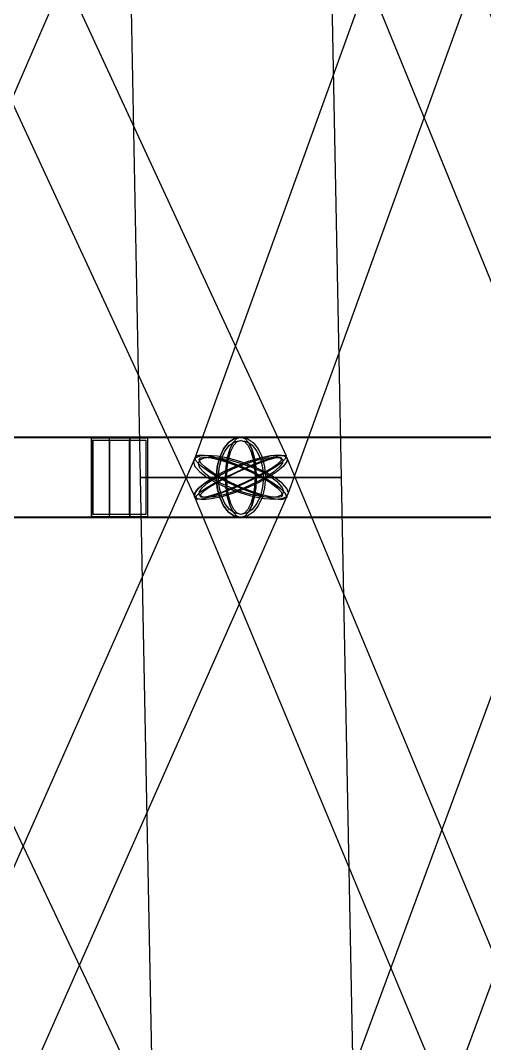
# Model space of a CAD drawing. Header units: millimetres. Extents: x -123812 to 252100, y -3000 to 639000.
# Drawn here: x 3580 to 5927, y 482135 to 487312 of the extents above; entities that cross this region are included whole.
import ezdxf

# ---------------------------------------------------------------- set-up
doc = ezdxf.new("R2010")
doc.units = ezdxf.units.MM
doc.layers.add('D-STR-STRC', color=7, linetype='Continuous', lineweight=25)

msp = doc.modelspace()

# ---------------------------------------------------------------- linework, layer by layer
at = {"layer": 'D-STR-STRC'}
for points in [[(2149.6, 489892.6), (4464.3, 484892.6), (4477.2, 484888.9), (4504.8, 484892.6), (4545.4, 484903.7), (4596.2, 484921.4), (4653.6, 484944.4), (4713.8, 484971.2), (4772.7, 485000), (4826.3, 485028.8), (4870.9, 485055.6), (4903.4, 485078.6), (4921.8, 485096.3), (4924.6, 485107.4), (2609.8, 490107.4)], [(2663.9, 484903.7), (4831.1, 489903.7), (4822.7, 489921.4), (4798.9, 489944.4), (4761.4, 489971.2), (4712.7, 490000), (4656.1, 490028.8), (4595.5, 490055.6), (4535, 490078.6), (4478.8, 490096.3), (4430.6, 490107.4), (4393.8, 490111.1), (4370.8, 490107.4), (4363.3, 490096.3), (2196.1, 485096.3)], [(4362.2, 489903.7), (6403.9, 484903.7), (6418.1, 484892.6), (6447.3, 484888.9), (6489.6, 484892.6), (6542.1, 484903.7), (6601.1, 484921.4), (6662.8, 484944.4), (6722.8, 484971.2), (6777.1, 485000), (6822, 485028.8), (6854.4, 485055.6), (6872.2, 485078.6), (6874, 485096.3), (4832.3, 490096.3)], [(6261.2, 490078.6), (4454.2, 485078.6), (4462.3, 485055.6), (4486.2, 485028.8), (4524.3, 485000), (4574, 484971.2), (4631.9, 484944.4), (4694.1, 484921.4), (4756.3, 484903.7), (4814.2, 484892.6), (4864.1, 484888.9), (4902.3, 484892.6), (4926.4, 484903.7), (4934.7, 484921.4), (6741.7, 489921.4)], [(2430, 484796.8), (4694.4, 484796.8), (4714.6, 484803.7), (4733.3, 484824), (4749.4, 484856.3), (4761.8, 484898.4), (4769.6, 484947.4), (4772.2, 485000), (4769.6, 485052.6), (4761.8, 485101.6), (4749.4, 485143.7), (4733.3, 485176), (4714.6, 485196.3), (4694.4, 485203.2), (2430, 485203.2)], [(2430, 484796.8), (4694.4, 484796.8), (4714.6, 484803.7), (4733.3, 484824), (4749.4, 484856.3), (4761.8, 484898.4), (4769.6, 484947.4), (4772.2, 485000), (4769.6, 485052.6), (4761.8, 485101.6), (4749.4, 485143.7), (4733.3, 485176), (4714.6, 485196.3), (4694.4, 485203.2), (2430, 485203.2)], [(6638.9, 485203.2), (4694.4, 485203.2), (4662.4, 485196.3), (4632.6, 485176), (4607, 485143.7), (4587.3, 485101.6), (4575, 485052.6), (4570.7, 485000), (4575, 484947.4), (4587.3, 484898.4), (4607, 484856.3), (4632.6, 484824), (4662.4, 484803.7), (4694.4, 484796.8), (6638.9, 484796.8)], [(6638.9, 485203.2), (4694.4, 485203.2), (4662.4, 485196.3), (4632.6, 485176), (4607, 485143.7), (4587.3, 485101.6), (4575, 485052.6), (4570.7, 485000), (4575, 484947.4), (4587.3, 484898.4), (4607, 484856.3), (4632.6, 484824), (4662.4, 484803.7), (4694.4, 484796.8), (6638.9, 484796.8)], [(5020.9, 480109.2), (2659.3, 485109.2), (2646.3, 485113), (2618.6, 485109.2), (2578, 485097.9), (2527.3, 485079.9), (2470, 485056.5), (2410, 485029.2), (2351.3, 485000), (2298, 484970.8), (2253.7, 484943.5), (2221.4, 484920.1), (2203.4, 484902.1), (2200.7, 484890.8), (4562.4, 479890.8)], [(2713.5, 479902.1), (4927.6, 484902.1), (4919.2, 484920.1), (4895.5, 484943.5), (4858.1, 484970.8), (4809.6, 485000), (4753.2, 485029.2), (4692.8, 485056.5), (4632.5, 485079.9), (4576.4, 485097.9), (4528.4, 485109.2), (4491.7, 485113), (4468.8, 485109.2), (4461.3, 485097.9), (2247.2, 480097.9)], [(7010.8, 480097.9), (4928.8, 485097.9), (4914.5, 485109.2), (4885.1, 485113), (4842.8, 485109.2), (4790.3, 485097.9), (4731.3, 485079.9), (4669.8, 485056.5), (4610, 485029.2), (4555.9, 485000), (4511.3, 484970.8), (4479.1, 484943.5), (4461.7, 484920.1), (4460.1, 484902.1), (6542.1, 479902.1)], [(5031.4, 479920.1), (6878.6, 484920.1), (6870.6, 484943.5), (6846.7, 484970.8), (6808.7, 485000), (6759.2, 485029.2), (6701.4, 485056.5), (6639.4, 485079.9), (6577.3, 485097.9), (6519.5, 485109.2), (6469.8, 485113), (6431.6, 485109.2), (6407.5, 485097.9), (6399.3, 485079.9), (4552, 480079.9)]]:
    msp.add_lwpolyline(points, dxfattribs=at)
for points in [[(4088.6, 490000), (4185.3, 485000), (5203.6, 485000), (5105.9, 490000)], [(4088.6, 490000), (4185.3, 485000), (5203.6, 485000), (5105.9, 490000)], [(4818.1, 485000), (4813.9, 484947.4), (4801.6, 484898.4), (4781.9, 484856.3), (4756.3, 484824), (4726.5, 484803.7), (4694.4, 484796.8), (4662.4, 484803.7), (4632.6, 484824), (4607, 484856.3), (4587.3, 484898.4), (4575, 484947.4), (4570.7, 485000), (4575, 485052.6), (4587.3, 485101.6), (4607, 485143.7), (4632.6, 485176), (4662.4, 485196.3), (4694.4, 485203.2), (4726.5, 485196.3), (4756.3, 485176), (4781.9, 485143.7), (4801.6, 485101.6), (4813.9, 485052.6)], [(4818.1, 485000), (4813.9, 484947.4), (4801.6, 484898.4), (4781.9, 484856.3), (4756.3, 484824), (4726.5, 484803.7), (4694.4, 484796.8), (4662.4, 484803.7), (4632.6, 484824), (4607, 484856.3), (4587.3, 484898.4), (4575, 484947.4), (4570.7, 485000), (4575, 485052.6), (4587.3, 485101.6), (4607, 485143.7), (4632.6, 485176), (4662.4, 485196.3), (4694.4, 485203.2), (4726.5, 485196.3), (4756.3, 485176), (4781.9, 485143.7), (4801.6, 485101.6), (4813.9, 485052.6)], [(4772.2, 485000), (4769.6, 484947.4), (4761.8, 484898.4), (4749.4, 484856.3), (4733.3, 484824), (4714.6, 484803.7), (4694.4, 484796.8), (4674.3, 484803.7), (4655.6, 484824), (4639.5, 484856.3), (4627.1, 484898.4), (4619.3, 484947.4), (4616.7, 485000), (4619.3, 485052.6), (4627.1, 485101.6), (4639.5, 485143.7), (4655.6, 485176), (4674.3, 485196.3), (4694.4, 485203.2), (4714.6, 485196.3), (4733.3, 485176), (4749.4, 485143.7), (4761.8, 485101.6), (4769.6, 485052.6)], [(4772.2, 485000), (4769.6, 484947.4), (4761.8, 484898.4), (4749.4, 484856.3), (4733.3, 484824), (4714.6, 484803.7), (4694.4, 484796.8), (4674.3, 484803.7), (4655.6, 484824), (4639.5, 484856.3), (4627.1, 484898.4), (4619.3, 484947.4), (4616.7, 485000), (4619.3, 485052.6), (4627.1, 485101.6), (4639.5, 485143.7), (4655.6, 485176), (4674.3, 485196.3), (4694.4, 485203.2), (4714.6, 485196.3), (4733.3, 485176), (4749.4, 485143.7), (4761.8, 485101.6), (4769.6, 485052.6)], [(-51.8, 484800), (4132.8, 484800), (4132.8, 485200), (-51.8, 485200)], [(-51.8, 484800), (4132.8, 484800), (4132.8, 485200), (-51.8, 485200)], [(3939.6, 484800), (7210, 484800), (7210, 485200), (3939.6, 485200)], [(3939.6, 485200), (4222.4, 485200), (4222.4, 484800), (3939.6, 484800)], [(3939.6, 484800), (7210, 484800), (7210, 485200), (3939.6, 485200)], [(3939.6, 485200), (4222.4, 485200), (4222.4, 484800), (3939.6, 484800)], [(3948.1, 485188), (4214, 485188), (4214, 484812), (3948.1, 484812)], [(3948.1, 485188), (4214, 485188), (4214, 484812), (3948.1, 484812)], [(4029.3, 485200), (4132.8, 485200), (4132.8, 484800), (4029.3, 484800)], [(4029.3, 485200), (4132.8, 485200), (4132.8, 484800), (4029.3, 484800)], [(4032.4, 485188), (4129.7, 485188), (4129.7, 484812), (4032.4, 484812)], [(4032.4, 485188), (4129.7, 485188), (4129.7, 484812), (4032.4, 484812)], [(4808.4, 485000), (4804.5, 484951.5), (4793.1, 484906.4), (4775, 484867.6), (4751.4, 484837.9), (4723.9, 484819.2), (4694.4, 484812.8), (4664.9, 484819.2), (4637.5, 484837.9), (4613.9, 484867.6), (4595.8, 484906.4), (4584.4, 484951.5), (4580.5, 485000), (4584.4, 485048.5), (4595.8, 485093.6), (4613.9, 485132.4), (4637.5, 485162.1), (4664.9, 485180.8), (4694.4, 485187.2), (4723.9, 485180.8), (4751.4, 485162.1), (4775, 485132.4), (4793.1, 485093.6), (4804.5, 485048.5)], [(4808.4, 485000), (4804.5, 484951.5), (4793.1, 484906.4), (4775, 484867.6), (4751.4, 484837.9), (4723.9, 484819.2), (4694.4, 484812.8), (4664.9, 484819.2), (4637.5, 484837.9), (4613.9, 484867.6), (4595.8, 484906.4), (4584.4, 484951.5), (4580.5, 485000), (4584.4, 485048.5), (4595.8, 485093.6), (4613.9, 485132.4), (4637.5, 485162.1), (4664.9, 485180.8), (4694.4, 485187.2), (4723.9, 485180.8), (4751.4, 485162.1), (4775, 485132.4), (4793.1, 485093.6), (4804.5, 485048.5)], [(4766.1, 485000), (4763.6, 484951.5), (4756.5, 484906.4), (4745.1, 484867.6), (4730.3, 484837.9), (4713, 484819.2), (4694.4, 484812.8), (4675.9, 484819.2), (4658.6, 484837.9), (4643.8, 484867.6), (4632.4, 484906.4), (4625.2, 484951.5), (4622.8, 485000), (4625.2, 485048.5), (4632.4, 485093.6), (4643.8, 485132.4), (4658.6, 485162.1), (4675.9, 485180.8), (4694.4, 485187.2), (4713, 485180.8), (4730.3, 485162.1), (4745.1, 485132.4), (4756.5, 485093.6), (4763.6, 485048.5)], [(4766.1, 485000), (4763.6, 484951.5), (4756.5, 484906.4), (4745.1, 484867.6), (4730.3, 484837.9), (4713, 484819.2), (4694.4, 484812.8), (4675.9, 484819.2), (4658.6, 484837.9), (4643.8, 484867.6), (4632.4, 484906.4), (4625.2, 484951.5), (4622.8, 485000), (4625.2, 485048.5), (4632.4, 485093.6), (4643.8, 485132.4), (4658.6, 485162.1), (4675.9, 485180.8), (4694.4, 485187.2), (4713, 485180.8), (4730.3, 485162.1), (4745.1, 485132.4), (4756.5, 485093.6), (4763.6, 485048.5)], [(4524.3, 485000), (4574, 484971.2), (4631.9, 484944.4), (4694.1, 484921.4), (4756.3, 484903.7), (4814.2, 484892.6), (4864.1, 484888.9), (4902.3, 484892.6), (4926.4, 484903.7), (4934.7, 484921.4), (4926.6, 484944.4), (4902.7, 484971.2), (4864.5, 485000), (4814.9, 485028.8), (4757, 485055.6), (4694.8, 485078.6), (4632.6, 485096.3), (4574.6, 485107.4), (4524.8, 485111.1), (4486.6, 485107.4), (4462.5, 485096.3), (4454.2, 485078.6), (4462.3, 485055.6), (4486.2, 485028.8)], [(4833, 485000), (4778.9, 484970.8), (4719.1, 484943.5), (4657.6, 484920.1), (4598.6, 484902.1), (4546.1, 484890.8), (4503.8, 484887), (4474.4, 484890.8), (4460.1, 484902.1), (4461.7, 484920.1), (4479.1, 484943.5), (4511.3, 484970.8), (4555.9, 485000), (4610, 485029.2), (4669.8, 485056.5), (4731.3, 485079.9), (4790.3, 485097.9), (4842.8, 485109.2), (4885.1, 485113), (4914.5, 485109.2), (4928.8, 485097.9), (4927.2, 485079.9), (4909.7, 485056.5), (4877.6, 485029.2)], [(4809.6, 485000), (4858.1, 484970.8), (4895.5, 484943.5), (4919.2, 484920.1), (4927.6, 484902.1), (4920.1, 484890.8), (4897.2, 484887), (4860.5, 484890.8), (4812.5, 484902.1), (4756.4, 484920.1), (4696.1, 484943.5), (4635.7, 484970.8), (4579.3, 485000), (4530.8, 485029.2), (4493.4, 485056.5), (4469.7, 485079.9), (4461.3, 485097.9), (4468.8, 485109.2), (4491.7, 485113), (4528.4, 485109.2), (4576.4, 485097.9), (4632.5, 485079.9), (4692.8, 485056.5), (4753.2, 485029.2)], [(4616.1, 485000), (4562.6, 484971.2), (4518, 484944.4), (4485.4, 484921.4), (4467.1, 484903.7), (4464.3, 484892.6), (4477.2, 484888.9), (4504.8, 484892.6), (4545.4, 484903.7), (4596.2, 484921.4), (4653.6, 484944.4), (4713.8, 484971.2), (4772.7, 485000), (4826.3, 485028.8), (4870.9, 485055.6), (4903.4, 485078.6), (4921.8, 485096.3), (4924.6, 485107.4), (4911.7, 485111.1), (4884, 485107.4), (4843.5, 485096.3), (4792.7, 485078.6), (4735.3, 485055.6), (4675, 485028.8)], [(4541.1, 485000), (4585.9, 484974.1), (4638.1, 484949.9), (4694.1, 484929.1), (4750.2, 484913.2), (4802.5, 484903.2), (4847.4, 484899.8), (4881.8, 484903.2), (4903.6, 484913.2), (4911, 484929.1), (4903.7, 484949.9), (4882.2, 484974.1), (4847.8, 485000), (4803, 485025.9), (4750.8, 485050.1), (4694.8, 485070.9), (4638.7, 485086.8), (4586.4, 485096.8), (4541.5, 485100.2), (4507, 485096.8), (4485.3, 485086.8), (4477.9, 485070.9), (4485.2, 485050.1), (4506.7, 485025.9)], [(4819.3, 485000), (4770.6, 484973.6), (4716.6, 484949.1), (4661.2, 484928), (4608, 484911.8), (4560.7, 484901.6), (4522.5, 484898.1), (4496.1, 484901.6), (4483.1, 484911.8), (4484.6, 484928), (4500.3, 484949.1), (4529.3, 484973.6), (4569.6, 485000), (4618.3, 485026.4), (4672.2, 485050.9), (4727.7, 485072), (4780.9, 485088.2), (4828.2, 485098.4), (4866.4, 485101.9), (4892.8, 485098.4), (4905.8, 485088.2), (4904.3, 485072), (4888.6, 485050.9), (4859.6, 485026.4)], [(4798.2, 485000), (4842, 484973.6), (4875.7, 484949.1), (4897.1, 484928), (4904.7, 484911.8), (4897.9, 484901.6), (4877.3, 484898.1), (4844.2, 484901.6), (4800.9, 484911.8), (4750.3, 484928), (4696, 484949.1), (4641.5, 484973.6), (4590.7, 485000), (4546.9, 485026.4), (4513.2, 485050.9), (4491.8, 485072), (4484.2, 485088.2), (4491, 485098.4), (4511.6, 485101.9), (4544.7, 485098.4), (4588, 485088.2), (4638.6, 485072), (4692.9, 485050.9), (4747.4, 485026.4)], [(4623.8, 485000), (4575.6, 484974.1), (4535.4, 484949.9), (4506, 484929.1), (4489.5, 484913.2), (4487, 484903.2), (4498.6, 484899.8), (4523.5, 484903.2), (4560.1, 484913.2), (4605.9, 484929.1), (4657.6, 484949.9), (4711.9, 484974.1), (4765, 485000), (4813.3, 485025.9), (4853.5, 485050.1), (4882.9, 485070.9), (4899.4, 485086.8), (4901.9, 485096.8), (4890.3, 485100.2), (4865.4, 485096.8), (4828.8, 485086.8), (4783, 485070.9), (4731.2, 485050.1), (4677, 485025.9)], [(4185.3, 485000), (4282.1, 480000), (5301.3, 480000), (5203.6, 485000)], [(5203.6, 485000), (5186.2, 485000), (5135.4, 485000), (5054.5, 485000), (4949, 485000), (4826.2, 485000), (4694.4, 485000), (4562.7, 485000), (4439.9, 485000), (4334.4, 485000), (4253.5, 485000), (4202.7, 485000), (4185.3, 485000), (4202.7, 485000), (4253.5, 485000), (4334.4, 485000), (4439.9, 485000), (4562.7, 485000), (4694.4, 485000), (4826.2, 485000), (4949, 485000), (5054.5, 485000), (5135.4, 485000), (5186.2, 485000)], [(4185.3, 485000), (4282.1, 480000), (5301.3, 480000), (5203.6, 485000)], [(5203.6, 485000), (5186.2, 485000), (5135.4, 485000), (5054.5, 485000), (4949, 485000), (4826.2, 485000), (4694.4, 485000), (4562.7, 485000), (4439.9, 485000), (4334.4, 485000), (4253.5, 485000), (4202.7, 485000), (4185.3, 485000), (4202.7, 485000), (4253.5, 485000), (4334.4, 485000), (4439.9, 485000), (4562.7, 485000), (4694.4, 485000), (4826.2, 485000), (4949, 485000), (5054.5, 485000), (5135.4, 485000), (5186.2, 485000)]]:
    msp.add_lwpolyline(points, close=True, dxfattribs=at)

doc.saveas('drawing.dxf')
